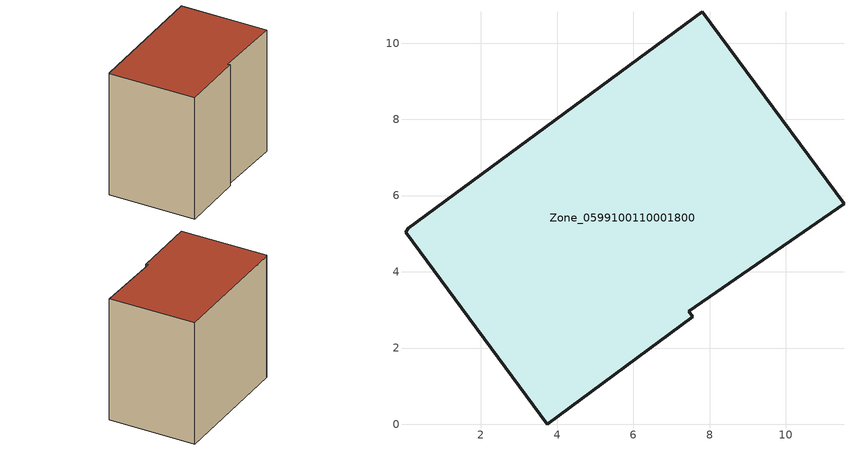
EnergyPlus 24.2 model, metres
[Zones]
Zone_0599100110001800
 floor ground (C_G): 7.46,2.96 7.56,2.82 3.74,0 0.02,5.04 0.1,5.15 7.8,10.82 11.53,5.79 z0.5
 wall outside (C_F): 7.56,2.82 7.46,2.96 11.53,5.79 7.8,10.82 0.1,5.15 0.02,5.04 3.74,0 7.56,2.82 z0.5:9.54
 roof outside (C_R): 0.1,5.15 0.02,5.04 3.74,0 7.56,2.82 7.46,2.96 11.53,5.79 7.8,10.82 z9.54
[BUILDING]
Pand.0599100110001800: North Axis=0; Terrain=City; Loads Convergence Tolerance Value=0.04; Temperature Convergence Tolerance Value=0.4; Solar Distribution=FullExterior; Maximum Number of Warmup Days=25; Minimum Number of Warmup Days=1
[Site:Location]
Rotterdam.The.Hague.AP_ZH_NLD Design_Conditions: Latitude=51.96; Longitude=4.45; Time Zone=1; Elevation=-4.5
[SITE:GROUNDTEMPERATURE:BUILDINGSURFACE]
18, 18, 18, 18, 18, 18, 18, 18, 18, 18, 18, 18
[MATERIAL] Thermal Absorptance=0.9; Solar Absorptance=0.7; Visible Absorptance=0.7
Name | Roughness | Thickness | Conductivity | Density | Specific Heat
G.TC.2015-2018 | MediumSmooth | 0.15 | 0.0428571 | 540 | 1210
F.TC.2015-2018 | Rough | 0.3 | 0.0666667 | 1920 | 840
R.TC.2015-2018 | MediumRough | 0.2 | 0.0333333 | 1500 | 1000
[CONSTRUCTION]
C_G: G.TC.2015-2018
C_F: F.TC.2015-2018
C_R: R.TC.2015-2018
[ZONE]
Zone_0599100110001800: Type=1; Multiplier=1; Ceiling Height=Autocalculate; Volume=Autocalculate; Floor Area=autocalculate; Part of Total Floor Area=Yes
[ZONEINFILTRATION:DESIGNFLOWRATE]
Infil_Zone_0599100110001800: Zone or ZoneList or Space or SpaceList=Zone_0599100110001800; Schedule=AlwaysOn; Design Flow Rate Calculation Method=Flow/Area; Flow Rate per Floor Area=0.0015; Constant Term Coefficient=1; Temperature Term Coefficient=0; Velocity Term Coefficient=0; Velocity Squared Term Coefficient=0
[HVACTEMPLATE:ZONE:IDEALLOADSAIRSYSTEM]
Zone_0599100110001800: Maximum Heating Supply Air Temperature=50; Minimum Cooling Supply Air Temperature=13; Maximum Heating Supply Air Humidity Ratio=0.0156; Minimum Cooling Supply Air Humidity Ratio=0.0077; Heating Limit=NoLimit; Cooling Limit=NoLimit; Dehumidification Control Type=ConstantSensibleHeatRatio; Cooling Sensible Heat Ratio=0.7; Dehumidification Setpoint=60; Humidification Control Type=None; Humidification Setpoint=30; Outdoor Air Method=None; Outdoor Air Flow Rate per Person=0.00944; Outdoor Air Flow Rate per Zone Floor Area=0; Outdoor Air Flow Rate per Zone=0; Demand Controlled Ventilation Type=None; Outdoor Air Economizer Type=NoEconomizer; Heat Recovery Type=None; Sensible Heat Recovery Effectiveness=0.7; Latent Heat Recovery Effectiveness=0.65
[ZONECONTROL:THERMOSTAT]
ThermostatControl_Zone_0599100110001800: Zone or ZoneList=Zone_0599100110001800; Control Type Schedule=DualSetpointControlType; Control 1=Thermostat_Zone_0599100110001800; Temperature Difference Between Cutout And Setpoint=0
[THERMOSTATSETPOINT:DUALSETPOINT]
Thermostat_Zone_0599100110001800: Heating Setpoint Temperature Schedule=HeatingSetpoint_Zone_0599100110001800; Cooling Setpoint Temperature Schedule=CoolingSetpoint_Zone_0599100110001800
[SCHEDULE:COMPACT]
HeatingSetpoint_Zone_0599100110001800: Through: 12/31, For: AllDays, Until: 24:00, 21
CoolingSetpoint_Zone_0599100110001800: Through: 12/31, For: AllDays, Until: 24:00, 24
DualSetpointControlType: Through: 12/31, For: AllDays, Until: 24:00, 4
AlwaysOn: Through: 12/31, For: AllDays, Until: 24:00, 1
